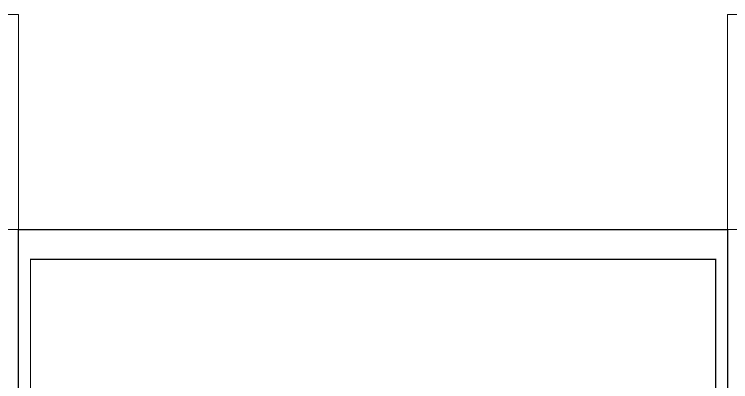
# Model space of a CAD drawing. Extents: x -461650 to 361314, y 245336 to 769729.
# Drawn here: x 277266 to 292268, y 677945 to 685631 of the extents above; entities that cross this region are included whole.
import ezdxf

# ---------------------------------------------------------------- set-up
doc = ezdxf.new("R2010")
doc.units = 0
doc.header["$LTSCALE"] = 1000
doc.layers.get('0').update_dxf_attribs({"linetype": 'CONTINUOUS'})
doc.layers.add('yichutu', color=7, linetype='CONTINUOUS')
doc.layers.add('图框', color=9, linetype='CONTINUOUS', lineweight=18)

# ---------------------------------------------------------------- blocks, each defined once
blk = doc.blocks.new('GFDDDDRG')
at = {"layer": '图框'}
blk.add_lwpolyline([(923310, -107437), (923310, -159999), (893610, -159999), (893610, -107437)], close=True, dxfattribs=at)
blk.add_lwpolyline([(923310, -107437), (923310, -159999), (893610, -159999), (893610, -107437)], close=True, dxfattribs=at)
at = {"layer": '图框', "const_width": 50}
blk.add_lwpolyline([(894110, -159499), (922810, -159499), (922810, -108687), (894110, -108687)], close=True, dxfattribs=at)
blk = doc.blocks.new('yct-1051-594-26275-14850-25-1002.0')
at = {"layer": 'yichutu', "color": 7}
blk.add_lwpolyline([(0, 0), (0, 14850), (26275, 14850), (26275, 0)], close=True, dxfattribs=at)

msp = doc.modelspace()

# ---------------------------------------------------------------- linework, layer by layer
at = {"layer": '图框', "color": 2}
for points in [[(277353.85, 681131.01), (269603.85, 681131.01), (269603.85, 685631.01), (277353.85, 685631.01)], [(299953.85, 681131.01), (292203.85, 681131.01), (292203.85, 685631.01), (299953.85, 685631.01)]]:
    msp.add_lwpolyline(points, close=True, dxfattribs=at)

# ---------------------------------------------------------------- block references
at = {"xscale": 0.5, "yscale": 0.5, "zscale": 0.5}
msp.add_blockref('GFDDDDRG', (-169451.04, 734849.49), dxfattribs=at)
at = {"layer": 'yichutu', "rotation": 270}
msp.add_blockref('yct-1051-594-26275-14850-25-1002.0', (277353.85, 681131.01), dxfattribs=at)

doc.saveas('drawing.dxf')
